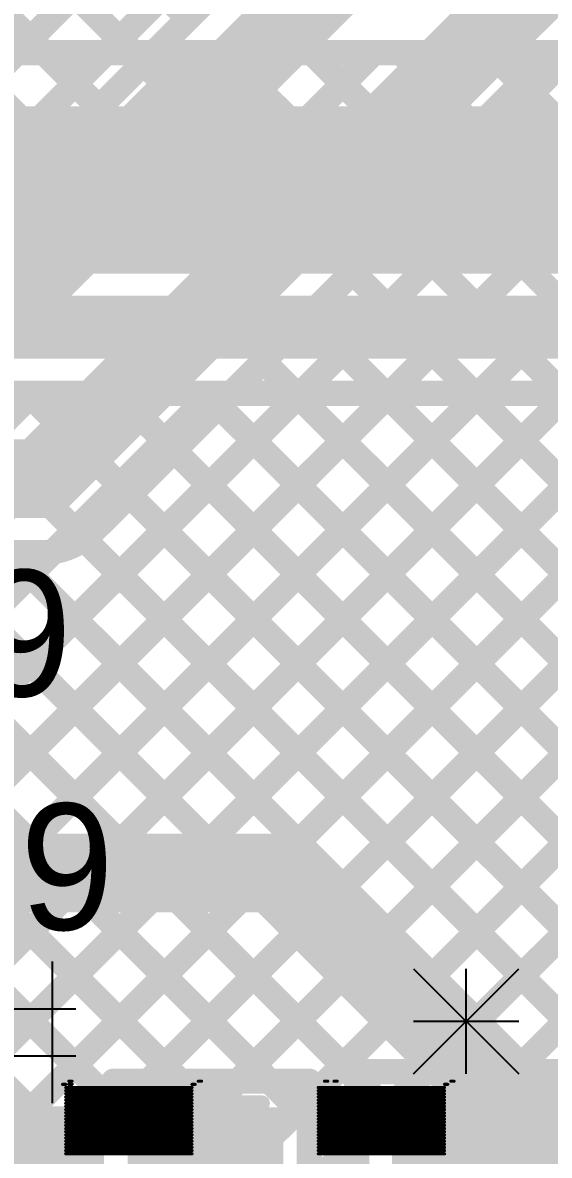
# Model space of a CAD drawing. Header units: millimetres. Extents: x 3.57 to 6.19, y 4.04 to 5.89.
# Drawn here: x 4.6362 to 4.803, y 5.0485 to 5.4075 of the extents above; entities that cross this region are included whole.
import ezdxf

# ---------------------------------------------------------------- set-up
doc = ezdxf.new("R2010")
doc.units = ezdxf.units.MM
doc.header["$MEASUREMENT"] = 0
for name, color, linetype in [('BottomLayer', 5, 'Continuous'), ('BottomOverlay', 54, 'Continuous'), ('TopLayer', 1, 'Continuous'), ('TopOverlay', 2, 'Continuous'), ('TopPaste', 8, 'Continuous'), ('TopSolder', 216, 'Continuous')]:
    doc.layers.add(name, color=color, linetype=linetype)

# ---------------------------------------------------------------- blocks, each defined once
blk = doc.blocks.new('BLM18AG121SN1D_36')
at = {"layer": 'TopLayer'}
for points in [[(-0.01575, -0.01701), (0.01575, -0.01701), (-0.01575, 0.01701), (0.01575, 0.01701)], [(0.03937, -0.01701), (0.07087, -0.01701), (0.03937, 0.01701), (0.07087, 0.01701)]]:
    blk.add_solid(points, dxfattribs=at)
at = {"layer": 'TopOverlay', "const_width": 0.01}
for points in [[(-0.022, -0.023), (-0.022, 0.023)], [(-0.022, 0.023), (0.077, 0.023)], [(0.077, -0.023), (0.077, 0.023)], [(-0.022, -0.023), (0.077, -0.023)]]:
    blk.add_lwpolyline(points, dxfattribs=at)
at = {"layer": 'TopOverlay', "const_width": 0.005}
for points in [[(-0.0245, 0.023, 1), (-0.0195, 0.023, 1)], [(-0.0245, 0.023, 1), (-0.0195, 0.023, 1)], [(0.0745, 0.023, 1), (0.0795, 0.023, 1)], [(0.0745, 0.023, 1), (0.0795, 0.023, 1)], [(-0.0245, -0.023, 1), (-0.0195, -0.023, 1)], [(-0.0245, -0.023, 1), (-0.0195, -0.023, 1)], [(0.0745, -0.023, 1), (0.0795, -0.023, 1)], [(0.0745, -0.023, 1), (0.0795, -0.023, 1)]]:
    blk.add_lwpolyline(points, format="xyb", close=True, dxfattribs=at)
at = {"layer": 'TopPaste'}
for points in [[(-0.01575, -0.01701), (0.01575, -0.01701), (-0.01575, 0.01701), (0.01575, 0.01701)], [(0.03937, -0.01701), (0.07087, -0.01701), (0.03937, 0.01701), (0.07087, 0.01701)]]:
    blk.add_solid(points, dxfattribs=at)
at = {"layer": 'TopSolder'}
for points in [[(-0.01975, -0.02101), (0.01975, -0.02101), (-0.01975, 0.02101), (0.01975, 0.02101)], [(0.03537, -0.02101), (0.07487, -0.02101), (0.03537, 0.02101), (0.07487, 0.02101)]]:
    blk.add_solid(points, dxfattribs=at)
blk = doc.blocks.new('C__0805_78')
at = {"layer": 'TopLayer'}
for points in [[(-0.06, -0.03), (-0.02, -0.03), (-0.06, 0.03), (-0.02, 0.03)], [(0.02, -0.03), (0.06, -0.03), (0.02, 0.03), (0.06, 0.03)]]:
    blk.add_solid(points, dxfattribs=at)
at = {"layer": 'TopOverlay', "const_width": 0.005}
for points in [[(-0.064, -0.034), (-0.064, 0.034)], [(-0.064, 0.034), (-0.024, 0.034)], [(0.024, 0.034), (0.064, 0.034)], [(0.064, -0.034), (0.064, 0.034)], [(-0.064, -0.034), (-0.024, -0.034)], [(0.024, -0.034), (0.064, -0.034)]]:
    blk.add_lwpolyline(points, dxfattribs=at)
at = {"layer": 'TopOverlay', "const_width": 0.0025}
for points in [[(-0.06525, 0.034, 1), (-0.06275, 0.034, 1)], [(-0.06525, 0.034, 1), (-0.06275, 0.034, 1)], [(-0.02525, 0.034, 1), (-0.02275, 0.034, 1)], [(0.02275, 0.034, 1), (0.02525, 0.034, 1)], [(0.06275, 0.034, 1), (0.06525, 0.034, 1)], [(0.06275, 0.034, 1), (0.06525, 0.034, 1)], [(-0.06525, -0.034, 1), (-0.06275, -0.034, 1)], [(-0.06525, -0.034, 1), (-0.06275, -0.034, 1)], [(-0.02525, -0.034, 1), (-0.02275, -0.034, 1)], [(0.02275, -0.034, 1), (0.02525, -0.034, 1)], [(0.06275, -0.034, 1), (0.06525, -0.034, 1)], [(0.06275, -0.034, 1), (0.06525, -0.034, 1)]]:
    blk.add_lwpolyline(points, format="xyb", close=True, dxfattribs=at)
at = {"layer": 'TopPaste'}
for points in [[(-0.06, -0.03), (-0.02, -0.03), (-0.06, 0.03), (-0.02, 0.03)], [(0.02, -0.03), (0.06, -0.03), (0.02, 0.03), (0.06, 0.03)]]:
    blk.add_solid(points, dxfattribs=at)
at = {"layer": 'TopSolder'}
for points in [[(-0.06276, -0.03276), (-0.01724, -0.03276), (-0.06276, 0.03276), (-0.01724, 0.03276)], [(0.01724, -0.03276), (0.06276, -0.03276), (0.01724, 0.03276), (0.06276, 0.03276)]]:
    blk.add_solid(points, dxfattribs=at)

msp = doc.modelspace()

# ---------------------------------------------------------------- linework, layer by layer
at = {"layer": 'BottomLayer'}
for points, const_width in [([(4.28536, 5.72728), (4.6462, 5.36643)], 0.008), ([(4.31364, 5.72728), (4.66034, 5.38058)], 0.008), ([(4.34192, 5.72728), (4.67448, 5.39472)], 0.008), ([(4.37021, 5.72728), (4.68863, 5.40886)], 0.008), ([(4.45167, 4.9325), (5.24644, 5.72728)], 0.008), ([(4.45167, 4.9325), (5.24644, 5.72728)], 0.008), ([(4.47995, 4.9325), (5.27473, 5.72728)], 0.008), ([(4.50824, 4.9325), (5.30301, 5.72728)], 0.008), ([(4.57377, 5.13946), (5.16159, 5.72728)], 0.008), ([(4.61139, 5.37507), (4.9636, 5.72728)], 0.008), ([(4.6198, 5.35519), (4.99188, 5.72728)], 0.008), ([(4.64837, 4.9595), (5.41615, 5.72728)], 0.008), ([(4.52813, 4.92411), (5.24219, 5.63817)], 0.008), ([(4.54227, 4.90996), (5.25094, 5.61863)], 0.008), ([(4.61969, 4.9591), (5.27334, 5.61275)], 0.008), ([(4.61227, 5.3325), (4.79438, 5.51462)], 0.008), ([(4.622, 5.309), (4.811, 5.498)], 0.025), ([(4.642, 5.263), (4.82, 5.441)], 0.025), ([(4.65863, 5.2464), (4.83662, 5.42438)], 0.008), ([(4.67666, 4.9595), (5.10918, 5.39202)], 0.008), ([(4.79729, 5.38505), (4.81421, 5.36812)], 0.008), ([(4.78314, 5.37091), (5.03591, 5.11814)], 0.008), ([(4.70494, 4.9595), (5.10729, 5.36185)], 0.008), ([(4.769, 5.35677), (5.02177, 5.104)], 0.008), ([(4.3951, 4.9325), (4.81204, 5.34944)], 0.008), ([(4.75486, 5.34263), (5.00763, 5.08986)], 0.008), ([(4.42338, 4.9325), (4.82437, 5.33349)], 0.008), ([(4.74072, 5.32848), (4.99348, 5.07572)], 0.008), ([(4.72658, 5.31434), (4.97934, 5.06158)], 0.008), ([(4.71243, 5.3002), (4.9652, 5.04743)], 0.008), ([(4.44429, 5.2855), (4.77029, 4.9595)], 0.008), ([(4.69829, 5.28606), (4.95106, 5.03329)], 0.008), ([(4.52, 5.263), (4.642, 5.263)], 0.025), ([(4.68415, 5.27192), (4.93692, 5.01915)], 0.008), ([(4.67001, 5.25777), (4.92277, 5.00501)], 0.008), ([(4.65564, 5.24386), (4.90863, 4.99087)], 0.008), ([(4.51853, 5.23955), (4.79858, 4.9595)], 0.008), ([(4.52, 5.2395), (4.642, 5.2395)], 0.008), ([(4.54686, 5.2395), (4.82686, 4.9595)], 0.008), ([(4.56416, 5.15813), (4.64585, 5.23982)], 0.008), ([(4.57514, 5.2395), (4.85514, 4.9595)], 0.008), ([(4.60343, 5.2395), (4.82307, 5.01986)], 0.008), ([(4.63171, 5.2395), (4.83851, 5.0327)], 0.008), ([(4.548, 5.138), (4.716, 5.138)], 0.025), ([(4.716, 5.138), (4.846, 5.008)], 0.025), ([(4.57228, 5.12923), (4.74201, 4.9595)], 0.008)]:
    msp.add_lwpolyline(points, dxfattribs=dict(at, const_width=const_width))
for points, const_width in [([(4.68663, 5.40886, 1), (4.69063, 5.40886, 1)], 0.004), ([(4.67248, 5.39472, 1), (4.67648, 5.39472, 1)], 0.004), ([(4.79529, 5.38505, 1), (4.79929, 5.38505, 1)], 0.004), ([(4.65834, 5.38058, 1), (4.66234, 5.38058, 1)], 0.004), ([(4.78114, 5.37091, 1), (4.78514, 5.37091, 1)], 0.004), ([(4.6442, 5.36643, 1), (4.6482, 5.36643, 1)], 0.004), ([(4.767, 5.35677, 1), (4.771, 5.35677, 1)], 0.004), ([(4.75286, 5.34263, 1), (4.75686, 5.34263, 1)], 0.004), ([(4.73872, 5.32848, 1), (4.74272, 5.32848, 1)], 0.004), ([(4.72458, 5.31434, 1), (4.72858, 5.31434, 1)], 0.004), ([(4.71043, 5.3002, 1), (4.71443, 5.3002, 1)], 0.004), ([(4.69629, 5.28606, 1), (4.70029, 5.28606, 1)], 0.004), ([(4.63575, 5.263, 1), (4.64825, 5.263, 1)], 0.0125), ([(4.63575, 5.263, 1), (4.64825, 5.263, 1)], 0.0125), ([(4.68215, 5.27192, 1), (4.68615, 5.27192, 1)], 0.004), ([(4.66801, 5.25777, 1), (4.67201, 5.25777, 1)], 0.004), ([(4.65662, 5.24638, 1), (4.66062, 5.24638, 1)], 0.004), ([(4.65663, 5.2464, 1), (4.66063, 5.2464, 1)], 0.004), ([(4.65663, 5.2464, 1), (4.66063, 5.2464, 1)], 0.004), ([(4.65364, 5.24386, 1), (4.65764, 5.24386, 1)], 0.004), ([(4.64, 5.2395, 1), (4.644, 5.2395, 1)], 0.004), ([(4.64, 5.2395, 1), (4.644, 5.2395, 1)], 0.004), ([(4.64, 5.2395, 1), (4.644, 5.2395, 1)], 0.004), ([(4.64385, 5.23982, 1), (4.64785, 5.23982, 1)], 0.004), ([(4.70975, 5.138, 1), (4.72225, 5.138, 1)], 0.0125), ([(4.70975, 5.138, 1), (4.72225, 5.138, 1)], 0.0125)]:
    msp.add_lwpolyline(points, format="xyb", close=True, dxfattribs=dict(at, const_width=const_width))
at = {"layer": 'BottomLayer', "const_width": 0.008}
for points in [[(4.65863, 5.2464, -0.199188), (4.642, 5.2395)], [(4.65862, 5.24638, -0.198912), (4.642, 5.2395)]]:
    msp.add_lwpolyline(points, format="xyb", dxfattribs=at)
at = {"layer": 'BottomOverlay', "const_width": 0.001}
for points in [[(4.64883, 5.071), (4.64983, 5.071)], [(4.64983, 5.07), (4.68983, 5.07)], [(4.64983, 5.069), (4.68983, 5.069)], [(4.65083, 5.072), (4.65183, 5.072)], [(4.65083, 5.071), (4.65183, 5.071)], [(4.68983, 5.071), (4.69083, 5.071)], [(4.69183, 5.072), (4.69283, 5.072)], [(4.72983, 5.07), (4.76983, 5.07)], [(4.72983, 5.069), (4.76983, 5.069)], [(4.73183, 5.072), (4.73283, 5.072)], [(4.73483, 5.072), (4.73583, 5.072)], [(4.76983, 5.071), (4.77083, 5.071)], [(4.77183, 5.072), (4.77283, 5.072)], [(4.64983, 5.068), (4.68983, 5.068)], [(4.64983, 5.067), (4.68983, 5.067)], [(4.64983, 5.066), (4.68983, 5.066)], [(4.72983, 5.068), (4.76983, 5.068)], [(4.72983, 5.067), (4.76983, 5.067)], [(4.72983, 5.066), (4.76983, 5.066)], [(4.64983, 5.065), (4.68983, 5.065)], [(4.64983, 5.064), (4.68983, 5.064)], [(4.64983, 5.063), (4.68983, 5.063)], [(4.64983, 5.062), (4.68983, 5.062)], [(4.72983, 5.065), (4.76983, 5.065)], [(4.72983, 5.064), (4.76983, 5.064)], [(4.72983, 5.063), (4.76983, 5.063)], [(4.72983, 5.062), (4.76983, 5.062)], [(4.64983, 5.061), (4.68983, 5.061)], [(4.64983, 5.06), (4.68983, 5.06)], [(4.64983, 5.059), (4.68983, 5.059)], [(4.72983, 5.061), (4.76983, 5.061)], [(4.72983, 5.06), (4.76983, 5.06)], [(4.72983, 5.059), (4.76983, 5.059)], [(4.64983, 5.058), (4.68983, 5.058)], [(4.64983, 5.057), (4.68983, 5.057)], [(4.64983, 5.056), (4.68983, 5.056)], [(4.64983, 5.055), (4.68983, 5.055)], [(4.72983, 5.058), (4.76983, 5.058)], [(4.72983, 5.057), (4.76983, 5.057)], [(4.72983, 5.056), (4.76983, 5.056)], [(4.72983, 5.055), (4.76983, 5.055)], [(4.64983, 5.054), (4.68983, 5.054)], [(4.64983, 5.053), (4.68983, 5.053)], [(4.64983, 5.052), (4.68983, 5.052)], [(4.64983, 5.051), (4.68983, 5.051)], [(4.72983, 5.054), (4.76983, 5.054)], [(4.72983, 5.053), (4.76983, 5.053)], [(4.72983, 5.052), (4.76983, 5.052)], [(4.72983, 5.051), (4.76983, 5.051)], [(4.64983, 5.05), (4.68983, 5.05)], [(4.64983, 5.049), (4.68983, 5.049)], [(4.72983, 5.05), (4.76983, 5.05)], [(4.72983, 5.049), (4.76983, 5.049)]]:
    msp.add_lwpolyline(points, dxfattribs=at)
at = {"layer": 'BottomOverlay', "const_width": 0.0005}
for points in [[(4.64858, 5.071, 1), (4.64908, 5.071, 1)], [(4.64958, 5.071, 1), (4.65008, 5.071, 1)], [(4.64958, 5.07, 1), (4.65008, 5.07, 1)], [(4.64958, 5.069, 1), (4.65008, 5.069, 1)], [(4.65058, 5.072, 1), (4.65108, 5.072, 1)], [(4.65058, 5.071, 1), (4.65108, 5.071, 1)], [(4.65158, 5.072, 1), (4.65208, 5.072, 1)], [(4.65158, 5.071, 1), (4.65208, 5.071, 1)], [(4.68958, 5.071, 1), (4.69008, 5.071, 1)], [(4.68958, 5.07, 1), (4.69008, 5.07, 1)], [(4.68958, 5.069, 1), (4.69008, 5.069, 1)], [(4.69058, 5.071, 1), (4.69108, 5.071, 1)], [(4.69158, 5.072, 1), (4.69208, 5.072, 1)], [(4.69258, 5.072, 1), (4.69308, 5.072, 1)], [(4.72958, 5.07, 1), (4.73008, 5.07, 1)], [(4.72958, 5.069, 1), (4.73008, 5.069, 1)], [(4.73158, 5.072, 1), (4.73208, 5.072, 1)], [(4.73258, 5.072, 1), (4.73308, 5.072, 1)], [(4.73458, 5.072, 1), (4.73508, 5.072, 1)], [(4.73558, 5.072, 1), (4.73608, 5.072, 1)], [(4.76958, 5.071, 1), (4.77008, 5.071, 1)], [(4.76958, 5.07, 1), (4.77008, 5.07, 1)], [(4.76958, 5.069, 1), (4.77008, 5.069, 1)], [(4.77058, 5.071, 1), (4.77108, 5.071, 1)], [(4.77158, 5.072, 1), (4.77208, 5.072, 1)], [(4.77258, 5.072, 1), (4.77308, 5.072, 1)], [(4.64958, 5.068, 1), (4.65008, 5.068, 1)], [(4.64958, 5.067, 1), (4.65008, 5.067, 1)], [(4.64958, 5.066, 1), (4.65008, 5.066, 1)], [(4.68958, 5.068, 1), (4.69008, 5.068, 1)], [(4.68958, 5.067, 1), (4.69008, 5.067, 1)], [(4.68958, 5.066, 1), (4.69008, 5.066, 1)], [(4.72958, 5.068, 1), (4.73008, 5.068, 1)], [(4.72958, 5.067, 1), (4.73008, 5.067, 1)], [(4.72958, 5.066, 1), (4.73008, 5.066, 1)], [(4.76958, 5.068, 1), (4.77008, 5.068, 1)], [(4.76958, 5.067, 1), (4.77008, 5.067, 1)], [(4.76958, 5.066, 1), (4.77008, 5.066, 1)], [(4.64958, 5.065, 1), (4.65008, 5.065, 1)], [(4.64958, 5.064, 1), (4.65008, 5.064, 1)], [(4.64958, 5.063, 1), (4.65008, 5.063, 1)], [(4.64958, 5.062, 1), (4.65008, 5.062, 1)], [(4.68958, 5.065, 1), (4.69008, 5.065, 1)], [(4.68958, 5.064, 1), (4.69008, 5.064, 1)], [(4.68958, 5.063, 1), (4.69008, 5.063, 1)], [(4.68958, 5.062, 1), (4.69008, 5.062, 1)], [(4.72958, 5.065, 1), (4.73008, 5.065, 1)], [(4.72958, 5.064, 1), (4.73008, 5.064, 1)], [(4.72958, 5.063, 1), (4.73008, 5.063, 1)], [(4.72958, 5.062, 1), (4.73008, 5.062, 1)], [(4.76958, 5.065, 1), (4.77008, 5.065, 1)], [(4.76958, 5.064, 1), (4.77008, 5.064, 1)], [(4.76958, 5.063, 1), (4.77008, 5.063, 1)], [(4.76958, 5.062, 1), (4.77008, 5.062, 1)], [(4.64958, 5.061, 1), (4.65008, 5.061, 1)], [(4.64958, 5.06, 1), (4.65008, 5.06, 1)], [(4.64958, 5.059, 1), (4.65008, 5.059, 1)], [(4.68958, 5.061, 1), (4.69008, 5.061, 1)], [(4.68958, 5.06, 1), (4.69008, 5.06, 1)], [(4.68958, 5.059, 1), (4.69008, 5.059, 1)], [(4.72958, 5.061, 1), (4.73008, 5.061, 1)], [(4.72958, 5.06, 1), (4.73008, 5.06, 1)], [(4.72958, 5.059, 1), (4.73008, 5.059, 1)], [(4.76958, 5.061, 1), (4.77008, 5.061, 1)], [(4.76958, 5.06, 1), (4.77008, 5.06, 1)], [(4.76958, 5.059, 1), (4.77008, 5.059, 1)], [(4.64958, 5.058, 1), (4.65008, 5.058, 1)], [(4.64958, 5.057, 1), (4.65008, 5.057, 1)], [(4.64958, 5.056, 1), (4.65008, 5.056, 1)], [(4.64958, 5.055, 1), (4.65008, 5.055, 1)], [(4.68958, 5.058, 1), (4.69008, 5.058, 1)], [(4.68958, 5.057, 1), (4.69008, 5.057, 1)], [(4.68958, 5.056, 1), (4.69008, 5.056, 1)], [(4.68958, 5.055, 1), (4.69008, 5.055, 1)], [(4.72958, 5.058, 1), (4.73008, 5.058, 1)], [(4.72958, 5.057, 1), (4.73008, 5.057, 1)], [(4.72958, 5.056, 1), (4.73008, 5.056, 1)], [(4.72958, 5.055, 1), (4.73008, 5.055, 1)], [(4.76958, 5.058, 1), (4.77008, 5.058, 1)], [(4.76958, 5.057, 1), (4.77008, 5.057, 1)], [(4.76958, 5.056, 1), (4.77008, 5.056, 1)], [(4.76958, 5.055, 1), (4.77008, 5.055, 1)], [(4.64958, 5.054, 1), (4.65008, 5.054, 1)], [(4.64958, 5.053, 1), (4.65008, 5.053, 1)], [(4.64958, 5.052, 1), (4.65008, 5.052, 1)], [(4.64958, 5.051, 1), (4.65008, 5.051, 1)], [(4.68958, 5.054, 1), (4.69008, 5.054, 1)], [(4.68958, 5.053, 1), (4.69008, 5.053, 1)], [(4.68958, 5.052, 1), (4.69008, 5.052, 1)], [(4.68958, 5.051, 1), (4.69008, 5.051, 1)], [(4.72958, 5.054, 1), (4.73008, 5.054, 1)], [(4.72958, 5.053, 1), (4.73008, 5.053, 1)], [(4.72958, 5.052, 1), (4.73008, 5.052, 1)], [(4.72958, 5.051, 1), (4.73008, 5.051, 1)], [(4.76958, 5.054, 1), (4.77008, 5.054, 1)], [(4.76958, 5.053, 1), (4.77008, 5.053, 1)], [(4.76958, 5.052, 1), (4.77008, 5.052, 1)], [(4.76958, 5.051, 1), (4.77008, 5.051, 1)], [(4.64958, 5.05, 1), (4.65008, 5.05, 1)], [(4.64958, 5.049, 1), (4.65008, 5.049, 1)], [(4.68958, 5.05, 1), (4.69008, 5.05, 1)], [(4.68958, 5.049, 1), (4.69008, 5.049, 1)], [(4.72958, 5.05, 1), (4.73008, 5.05, 1)], [(4.72958, 5.049, 1), (4.73008, 5.049, 1)], [(4.76958, 5.05, 1), (4.77008, 5.05, 1)], [(4.76958, 5.049, 1), (4.77008, 5.049, 1)]]:
    msp.add_lwpolyline(points, format="xyb", close=True, dxfattribs=at)
at = {"layer": 'TopLayer'}
for points, const_width in [([(4.5865, 5.398), (4.888, 5.398)], 0.008), ([(4.61139, 5.37507), (4.63432, 5.398)], 0.008), ([(4.61463, 5.398), (4.68063, 5.332)], 0.008), ([(4.6198, 5.35519), (4.66261, 5.398)], 0.008), ([(4.62489, 5.332), (4.69089, 5.398)], 0.008), ([(4.64292, 5.398), (4.70892, 5.332)], 0.008), ([(4.65318, 5.332), (4.71918, 5.398)], 0.008), ([(4.6712, 5.398), (4.7372, 5.332)], 0.008), ([(4.68146, 5.332), (4.74746, 5.398)], 0.008), ([(4.69949, 5.398), (4.76548, 5.332)], 0.008), ([(4.70975, 5.332), (4.77575, 5.398)], 0.008), ([(4.72777, 5.398), (4.79377, 5.332)], 0.008), ([(4.73803, 5.332), (4.80403, 5.398)], 0.008), ([(4.75605, 5.398), (4.82205, 5.332)], 0.008), ([(4.76631, 5.332), (4.83231, 5.398)], 0.008), ([(4.78434, 5.398), (4.81421, 5.36812)], 0.008), ([(4.61735, 5.367), (4.65235, 5.332)], 0.008), ([(4.594, 5.356), (4.837, 5.356)], 0.025), ([(4.7946, 5.332), (4.81204, 5.34944)], 0.008), ([(4.6035, 5.332), (4.8275, 5.332)], 0.008), ([(4.474, 5.311), (4.924, 5.311)], 0.02), ([(4.4827, 5.29), (4.893, 5.29)], 0.008), ([(4.551, 5.20154), (4.63946, 5.29)], 0.008), ([(4.551, 5.17325), (4.66775, 5.29)], 0.008), ([(4.55293, 5.29), (4.76793, 5.075)], 0.008), ([(4.554, 5.06312), (4.78088, 5.29)], 0.008), ([(4.554, 5.0914), (4.7526, 5.29)], 0.008), ([(4.56416, 5.15813), (4.69603, 5.29)], 0.008), ([(4.57377, 5.13946), (4.72431, 5.29)], 0.008), ([(4.58017, 5.061), (4.80917, 5.29)], 0.008), ([(4.58017, 5.061), (4.80917, 5.29)], 0.008), ([(4.58121, 5.29), (4.79621, 5.075)], 0.008), ([(4.60845, 5.061), (4.83745, 5.29)], 0.008), ([(4.6095, 5.29), (4.85033, 5.04917)], 0.008), ([(4.63574, 5.06001), (4.86574, 5.29)], 0.008), ([(4.63778, 5.29), (4.86829, 5.0595)], 0.008), ([(4.66607, 5.29), (4.89657, 5.0595)], 0.008), ([(4.67602, 5.072), (4.893, 5.28898)], 0.008), ([(4.69435, 5.29), (4.92485, 5.0595)], 0.008), ([(4.72263, 5.29), (4.95314, 5.0595)], 0.008), ([(4.75092, 5.29), (4.98142, 5.0595)], 0.008), ([(4.7792, 5.29), (5.025, 5.0442)], 0.008), ([(4.76387, 5.075), (4.973, 5.28413)], 0.008), ([(4.5409, 5.27374), (4.742, 5.07264)], 0.008), ([(4.7043, 5.072), (4.9033, 5.271)], 0.008), ([(4.727, 5.06641), (4.93159, 5.271)], 0.008), ([(4.79216, 5.075), (4.98816, 5.271)], 0.008), ([(4.551, 5.23536), (4.71436, 5.072)], 0.008), ([(4.551, 5.20708), (4.68608, 5.072)], 0.008), ([(4.551, 5.17879), (4.665, 5.06479)], 0.008), ([(4.57228, 5.12923), (4.6415, 5.06001)], 0.008), ([(4.742, 5.075), (4.81, 5.075)], 0.008), ([(4.742, 4.987), (4.742, 5.075)], 0.008), ([(4.665, 5.072), (4.727, 5.072)], 0.008), ([(4.665, 5.0555), (4.665, 5.072)], 0.008), ([(4.727, 4.99), (4.727, 5.072)], 0.008), ([(4.776, 5.031), (4.776, 5.071)], 0.01), ([(4.614, 5.06001), (4.66187, 5.06001)], 0.008), ([(4.66187, 5.05785), (4.665, 5.06098)], 0.008), ([(4.66187, 5.0555), (4.66187, 5.06001)], 0.008), ([(4.727, 5.05936), (4.742, 5.04436)], 0.008), ([(4.66187, 5.0555), (4.665, 5.0555)], 0.008), ([(4.727, 5.03813), (4.742, 5.05313)], 0.008)]:
    msp.add_lwpolyline(points, dxfattribs=dict(at, const_width=const_width))
for points, const_width in [([(4.63232, 5.398, 1), (4.63632, 5.398, 1)], 0.004), ([(4.64092, 5.398, 1), (4.64492, 5.398, 1)], 0.004), ([(4.66061, 5.398, 1), (4.66461, 5.398, 1)], 0.004), ([(4.6692, 5.398, 1), (4.6732, 5.398, 1)], 0.004), ([(4.68889, 5.398, 1), (4.69289, 5.398, 1)], 0.004), ([(4.69749, 5.398, 1), (4.70148, 5.398, 1)], 0.004), ([(4.71718, 5.398, 1), (4.72118, 5.398, 1)], 0.004), ([(4.72577, 5.398, 1), (4.72977, 5.398, 1)], 0.004), ([(4.74546, 5.398, 1), (4.74946, 5.398, 1)], 0.004), ([(4.75405, 5.398, 1), (4.75805, 5.398, 1)], 0.004), ([(4.77375, 5.398, 1), (4.77775, 5.398, 1)], 0.004), ([(4.78234, 5.398, 1), (4.78634, 5.398, 1)], 0.004), ([(4.80203, 5.398, 1), (4.80603, 5.398, 1)], 0.004), ([(4.65035, 5.332, 1), (4.65435, 5.332, 1)], 0.004), ([(4.65118, 5.332, 1), (4.65518, 5.332, 1)], 0.004), ([(4.67863, 5.332, 1), (4.68263, 5.332, 1)], 0.004), ([(4.67946, 5.332, 1), (4.68346, 5.332, 1)], 0.004), ([(4.70692, 5.332, 1), (4.71092, 5.332, 1)], 0.004), ([(4.70775, 5.332, 1), (4.71175, 5.332, 1)], 0.004), ([(4.7352, 5.332, 1), (4.7392, 5.332, 1)], 0.004), ([(4.73603, 5.332, 1), (4.74003, 5.332, 1)], 0.004), ([(4.76349, 5.332, 1), (4.76748, 5.332, 1)], 0.004), ([(4.76431, 5.332, 1), (4.76831, 5.332, 1)], 0.004), ([(4.79177, 5.332, 1), (4.79577, 5.332, 1)], 0.004), ([(4.7926, 5.332, 1), (4.7966, 5.332, 1)], 0.004), ([(4.63578, 5.29, 1), (4.63978, 5.29, 1)], 0.004), ([(4.63746, 5.29, 1), (4.64146, 5.29, 1)], 0.004), ([(4.66407, 5.29, 1), (4.66807, 5.29, 1)], 0.004), ([(4.66575, 5.29, 1), (4.66975, 5.29, 1)], 0.004), ([(4.69235, 5.29, 1), (4.69635, 5.29, 1)], 0.004), ([(4.69403, 5.29, 1), (4.69803, 5.29, 1)], 0.004), ([(4.72063, 5.29, 1), (4.72463, 5.29, 1)], 0.004), ([(4.72231, 5.29, 1), (4.72631, 5.29, 1)], 0.004), ([(4.74892, 5.29, 1), (4.75292, 5.29, 1)], 0.004), ([(4.7506, 5.29, 1), (4.7546, 5.29, 1)], 0.004), ([(4.7772, 5.29, 1), (4.7812, 5.29, 1)], 0.004), ([(4.77888, 5.29, 1), (4.78288, 5.29, 1)], 0.004), ([(4.74, 5.075, 1), (4.744, 5.075, 1)], 0.004), ([(4.74, 5.075, 1), (4.744, 5.075, 1)], 0.004), ([(4.74, 5.07264, 1), (4.744, 5.07264, 1)], 0.004), ([(4.76187, 5.075, 1), (4.76587, 5.075, 1)], 0.004), ([(4.76593, 5.075, 1), (4.76993, 5.075, 1)], 0.004), ([(4.79016, 5.075, 1), (4.79416, 5.075, 1)], 0.004), ([(4.79421, 5.075, 1), (4.79821, 5.075, 1)], 0.004), ([(4.663, 5.072, 1), (4.667, 5.072, 1)], 0.004), ([(4.663, 5.072, 1), (4.667, 5.072, 1)], 0.004), ([(4.67402, 5.072, 1), (4.67802, 5.072, 1)], 0.004), ([(4.68408, 5.072, 1), (4.68808, 5.072, 1)], 0.004), ([(4.7023, 5.072, 1), (4.7063, 5.072, 1)], 0.004), ([(4.71236, 5.072, 1), (4.71636, 5.072, 1)], 0.004), ([(4.725, 5.072, 1), (4.729, 5.072, 1)], 0.004), ([(4.725, 5.072, 1), (4.729, 5.072, 1)], 0.004), ([(4.7735, 5.071, 1), (4.7785, 5.071, 1)], 0.005), ([(4.725, 5.06641, 1), (4.729, 5.06641, 1)], 0.004), ([(4.663, 5.06479, 1), (4.667, 5.06479, 1)], 0.004), ([(4.63374, 5.06001, 1), (4.63774, 5.06001, 1)], 0.004), ([(4.6395, 5.06001, 1), (4.6435, 5.06001, 1)], 0.004), ([(4.65987, 5.06001, 1), (4.66387, 5.06001, 1)], 0.004), ([(4.65987, 5.06001, 1), (4.66387, 5.06001, 1)], 0.004), ([(4.663, 5.06098, 1), (4.667, 5.06098, 1)], 0.004), ([(4.725, 5.05936, 1), (4.729, 5.05936, 1)], 0.004), ([(4.65987, 5.05785, 1), (4.66387, 5.05785, 1)], 0.004), ([(4.65987, 5.0555, 1), (4.66387, 5.0555, 1)], 0.004), ([(4.65987, 5.0555, 1), (4.66387, 5.0555, 1)], 0.004), ([(4.663, 5.0555, 1), (4.667, 5.0555, 1)], 0.004), ([(4.663, 5.0555, 1), (4.667, 5.0555, 1)], 0.004), ([(4.74, 5.05313, 1), (4.744, 5.05313, 1)], 0.004)]:
    msp.add_lwpolyline(points, format="xyb", close=True, dxfattribs=dict(at, const_width=const_width))
for points in [[(4.459, 5.381), (4.459, 5.328), (4.853, 5.381), (4.853, 5.328)], [(4.755, 4.931), (4.986, 4.931), (4.755, 5.061), (4.986, 5.061)]]:
    msp.add_solid(points, dxfattribs=at)
at = {"layer": 'TopOverlay'}
for p, q in [((4.64549, 5.10999), (4.64549, 5.065)), ((4.76, 5.10765), (4.79332, 5.07433)), ((4.76, 5.07433), (4.79332, 5.10765)), ((4.77666, 5.07433), (4.77666, 5.10765)), ((4.623, 5.09499), (4.64549, 5.09499)), ((4.64549, 5.09499), (4.65299, 5.09499)), ((4.76, 5.09099), (4.79332, 5.09099)), ((4.623, 5.08), (4.65299, 5.08))]:
    msp.add_line(p, q, dxfattribs=at)

# ---------------------------------------------------------------- block references
at = {"rotation": 360}
for name, p in [('C__0805_78', (4.736, 5.031)), ('BLM18AG121SN1D_36', (4.58, 5.032))]:
    msp.add_blockref(name, p, dxfattribs=at)

# ---------------------------------------------------------------- texts
at = {"layer": 'TopOverlay'}
for s, p in [('C29', (4.55368, 5.19401)), ('C19', (4.567, 5.12))]:
    msp.add_text(s, height=0.04, dxfattribs=at).set_placement(p)

doc.saveas('drawing.dxf')
